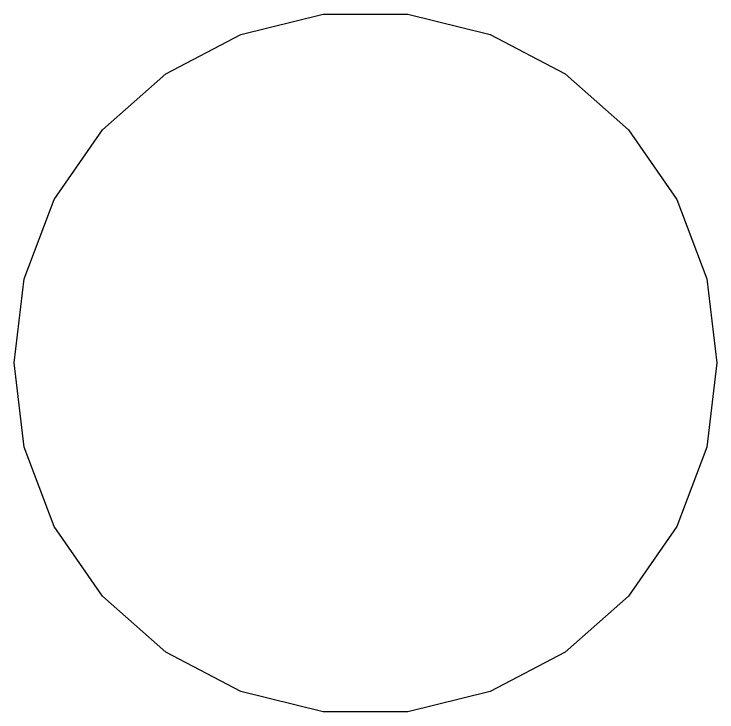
# Model space of a CAD drawing. Extents: x 5.2 to 9.17, y -6.17 to -0.79.
# Drawn here: x 9.1246 to 9.1746, y -5.9874 to -5.9378 of the extents above; entities that cross this region are included whole.
import ezdxf

# ---------------------------------------------------------------- set-up
doc = ezdxf.new("R2010")
doc.units = 0
doc.header["$MEASUREMENT"] = 0
doc.layers.add('BLACK', color=7, linetype='CONTINUOUS')

msp = doc.modelspace()

# ---------------------------------------------------------------- linework, layer by layer
at = {"layer": 'BLACK', "linetype": 'CONTINUOUS'}
for p, q in [((9.140741, -5.939223), (9.146593, -5.937781)), ((9.146593, -5.937781), (9.15262, -5.937781)), ((9.15262, -5.937781), (9.158471, -5.939223)), ((9.135405, -5.942024), (9.140741, -5.939223)), ((9.158471, -5.939223), (9.163808, -5.942024)), ((9.130894, -5.94602), (9.135405, -5.942024)), ((9.163808, -5.942024), (9.168319, -5.94602)), ((9.12747, -5.95098), (9.130894, -5.94602)), ((9.168319, -5.94602), (9.171743, -5.95098)), ((9.125333, -5.956616), (9.12747, -5.95098)), ((9.171743, -5.95098), (9.17388, -5.956616)), ((9.124606, -5.962598), (9.125333, -5.956616)), ((9.17388, -5.956616), (9.174606, -5.962598)), ((9.125333, -5.968581), (9.124606, -5.962598)), ((9.174606, -5.962598), (9.17388, -5.968581)), ((9.12747, -5.974216), (9.125333, -5.968581)), ((9.17388, -5.968581), (9.171743, -5.974216)), ((9.130894, -5.979176), (9.12747, -5.974216)), ((9.171743, -5.974216), (9.168319, -5.979176)), ((9.135405, -5.983173), (9.130894, -5.979176)), ((9.168319, -5.979176), (9.163808, -5.983173)), ((9.140741, -5.985974), (9.135405, -5.983173)), ((9.163808, -5.983173), (9.158471, -5.985974)), ((9.146593, -5.987416), (9.140741, -5.985974)), ((9.158471, -5.985974), (9.15262, -5.987416)), ((9.15262, -5.987416), (9.146593, -5.987416))]:
    msp.add_line(p, q, dxfattribs=at)

doc.saveas('drawing.dxf')
